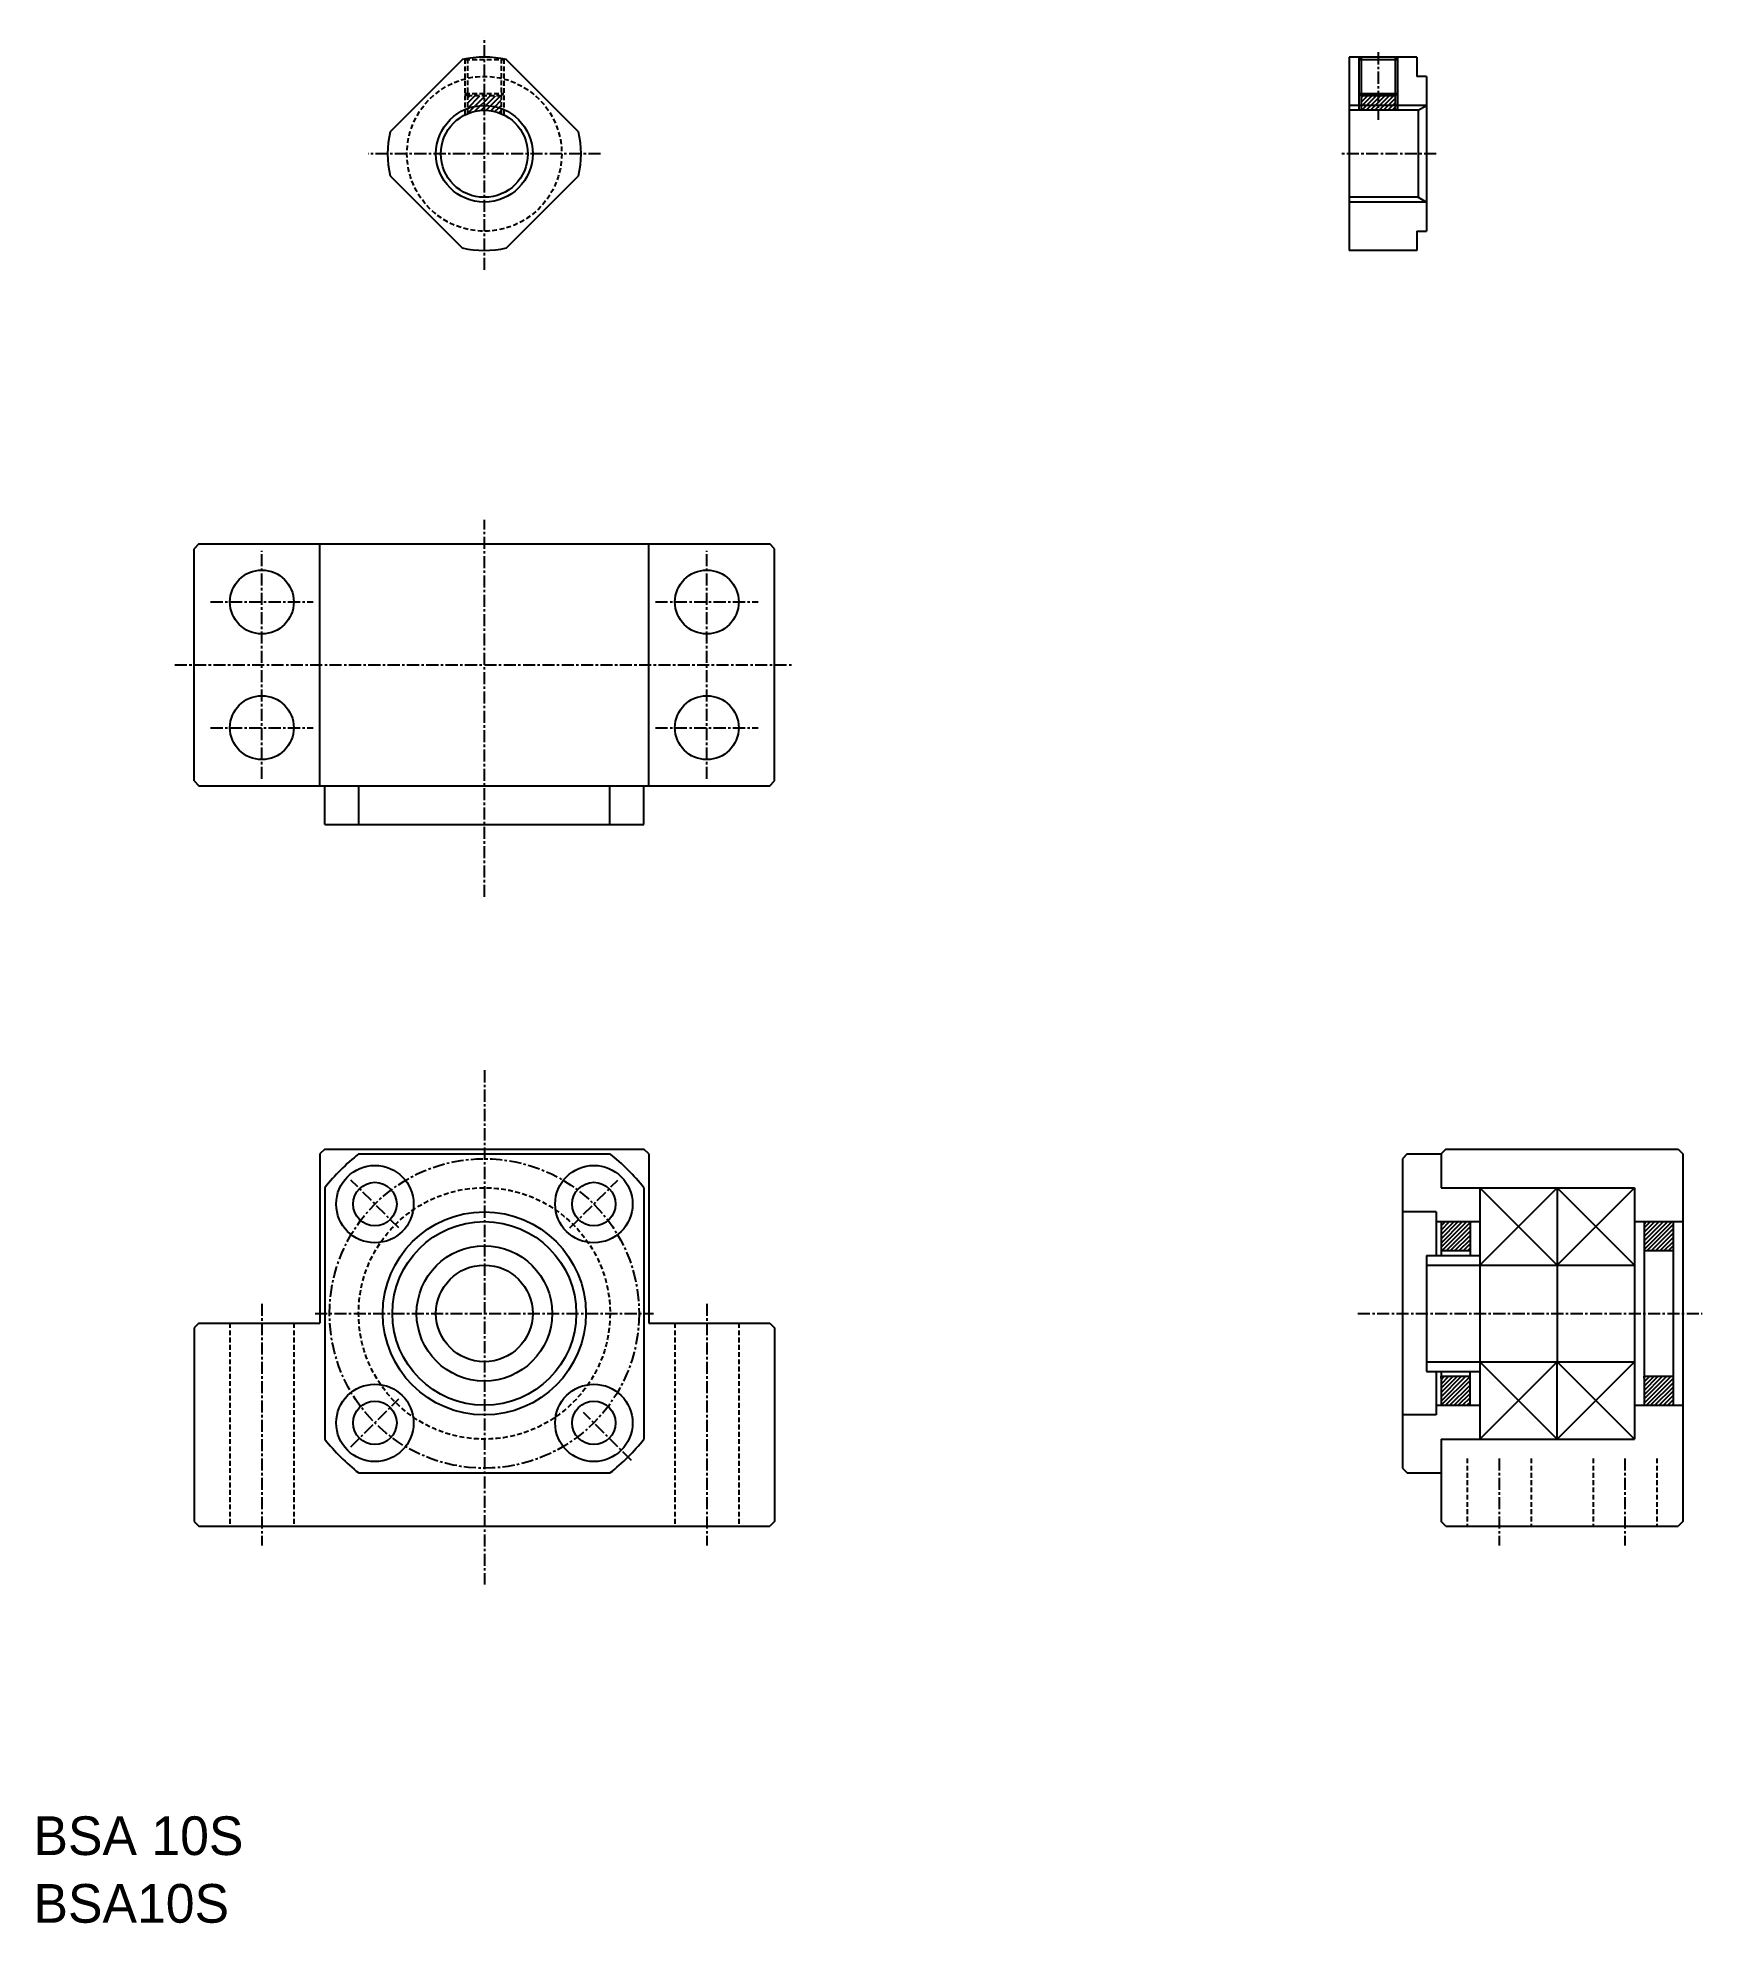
# Model space of a CAD drawing. Extents: x -2 to 170, y 53 to 248.
import ezdxf

# ---------------------------------------------------------------- set-up
doc = ezdxf.new("R2010")
doc.units = 0
doc.linetypes.add('CENTER', pattern=[2, 1.25, -0.25, 0.25, -0.25])
doc.linetypes.add('DASHED', pattern=[0.75, 0.5, -0.25])
doc.layers.get('0').update_dxf_attribs({"linetype": 'CONTINUOUS'})
doc.layers.add('CENTER', color=1, linetype='CENTER')

# ---------------------------------------------------------------- blocks, each defined once
blk = doc.blocks.new('*X0')
at = {"color": 0}
for p, q in [((38.77, 53.09), (40.07, 54.39)), ((38.77, 53.62), (39.54, 54.39)), ((38.77, 54.15), (39.01, 54.39)), ((38.77, 52.56), (39.5, 53.29)), ((39.5, 53.29), (40.52, 54.31)), ((39.52, 52.78), (40.12, 53.38)), ((40.12, 53.38), (40.52, 53.78)), ((40.15, 52.88), (40.52, 53.25)), ((40.52, 53.78), (41.13, 54.39)), ((40.52, 54.31), (40.6, 54.39)), ((40.52, 53.25), (40.66, 53.39)), ((40.66, 53.39), (41.66, 54.39)), ((40.69, 52.89), (41.15, 53.35)), ((41.15, 53.35), (42.19, 54.39)), ((41.18, 52.84), (41.61, 53.27)), ((41.61, 53.27), (42.27, 53.94)), ((41.62, 52.76), (42.02, 53.16)), ((42.02, 53.16), (42.27, 53.41)), ((42.03, 52.63), (42.27, 52.88))]:
    blk.add_line(p, q, dxfattribs=at)
blk = doc.blocks.new('*X45')
at = {"color": 0, "linetype": 'CONTINUOUS'}
for p, q in [((143.13, 122.72), (145.78, 125.38)), ((143.13, 123.16), (145.34, 125.38)), ((143.13, 123.6), (144.9, 125.38)), ((143.13, 124.05), (144.46, 125.38)), ((143.13, 124.49), (144.01, 125.38)), ((143.13, 124.93), (143.57, 125.38)), ((143.13, 125.37), (143.13, 125.38)), ((143.22, 122.38), (146.13, 125.28)), ((143.67, 122.38), (146.13, 124.84)), ((144.11, 122.38), (146.13, 124.39)), ((144.55, 122.38), (146.13, 123.95)), ((144.99, 122.38), (146.13, 123.51)), ((145.43, 122.38), (146.13, 123.07)), ((145.88, 122.38), (146.13, 122.63)), ((143.13, 106.81), (145.69, 109.38)), ((143.13, 107.25), (145.25, 109.38)), ((143.13, 107.69), (144.81, 109.38)), ((143.13, 108.14), (144.37, 109.38)), ((143.13, 108.58), (143.92, 109.38)), ((143.13, 109.02), (143.48, 109.38)), ((143.13, 106.38), (146.13, 109.37)), ((143.58, 106.38), (146.13, 108.93)), ((144.02, 106.38), (146.13, 108.48)), ((144.46, 106.38), (146.13, 108.04)), ((144.9, 106.38), (146.13, 107.6)), ((145.34, 106.38), (146.13, 107.16)), ((145.79, 106.38), (146.13, 106.72))]:
    blk.add_line(p, q, dxfattribs=at)
blk = doc.blocks.new('*X46')
at = {"color": 0, "linetype": 'CONTINUOUS'}
for p, q in [((164.13, 122.51), (167, 125.38)), ((164.13, 122.95), (166.55, 125.38)), ((164.13, 123.39), (166.11, 125.38)), ((164.13, 123.83), (165.67, 125.38)), ((164.13, 124.28), (165.23, 125.38)), ((164.13, 124.72), (164.79, 125.38)), ((164.13, 125.16), (164.34, 125.38)), ((164.44, 122.38), (167.13, 125.07)), ((164.88, 122.38), (167.13, 124.62)), ((165.32, 122.38), (167.13, 124.18)), ((165.76, 122.38), (167.13, 123.74)), ((166.2, 122.38), (167.13, 123.3)), ((166.65, 122.38), (167.13, 122.86)), ((167.09, 122.38), (167.13, 122.41)), ((164.13, 106.6), (166.91, 109.38)), ((164.13, 107.04), (166.46, 109.38)), ((164.13, 107.48), (166.02, 109.38)), ((164.13, 107.92), (165.58, 109.38)), ((164.13, 108.37), (165.14, 109.38)), ((164.13, 108.81), (164.7, 109.38)), ((164.13, 109.25), (164.25, 109.38)), ((164.35, 106.38), (167.13, 109.16)), ((164.79, 106.38), (167.13, 108.71)), ((165.23, 106.38), (167.13, 108.27)), ((165.67, 106.38), (167.13, 107.83)), ((166.11, 106.38), (167.13, 107.39)), ((166.56, 106.38), (167.13, 106.95)), ((167, 106.38), (167.13, 106.5))]:
    blk.add_line(p, q, dxfattribs=at)

msp = doc.modelspace()

# ---------------------------------------------------------------- linework, layer by layer
for p, q in [((133.63, 245.81), (133.63, 225.81)), ((140.63, 245.81), (133.63, 245.81)), ((134.63, 245.81), (134.63, 240.31)), ((134.63, 245.56), (134.88, 245.81)), ((138.63, 245.56), (138.38, 245.81)), ((138.63, 245.81), (138.63, 240.31)), ((140.63, 245.81), (140.63, 243.81)), ((41.94, 245.54), (34.49, 238.09)), ((53.96, 238.09), (46.51, 245.54)), ((141.63, 243.81), (140.63, 243.81)), ((141.63, 243.81), (141.63, 227.81)), ((134.88, 241.81), (134.63, 242.06)), ((138.38, 241.81), (134.88, 241.81)), ((138.38, 241.81), (138.63, 242.06)), ((140.76, 240.31), (133.63, 240.31)), ((140.76, 240.31), (141.63, 240.81)), ((140.76, 240.31), (140.76, 231.31)), ((34.49, 233.52), (41.94, 226.07)), ((46.51, 226.07), (53.96, 233.52)), ((140.76, 231.31), (133.63, 231.31)), ((140.76, 231.31), (141.63, 230.81)), ((140.63, 227.81), (140.63, 225.81)), ((140.63, 227.81), (141.63, 227.81)), ((140.63, 225.81), (133.63, 225.81))]:
    msp.add_line(p, q)
at = {"color": 3}
for p, q in [((134.88, 245.81), (134.88, 240.31)), ((138.38, 245.81), (138.38, 240.31)), ((134.63, 245.56), (138.63, 245.56)), ((134.63, 242.06), (138.63, 242.06)), ((134.88, 241.16), (135.52, 241.81)), ((134.88, 241.61), (135.07, 241.81)), ((134.97, 240.81), (135.97, 241.81)), ((135.42, 240.81), (136.42, 241.81)), ((136.63, 241.11), (137.32, 241.81)), ((136.63, 241.56), (136.87, 241.81)), ((136.63, 241.79), (136.64, 241.81)), ((136.77, 240.81), (137.77, 241.81)), ((137.22, 240.81), (138.22, 241.81)), ((141.63, 240.81), (133.63, 240.81)), ((134.88, 240.71), (134.97, 240.81)), ((134.92, 240.31), (135.42, 240.81)), ((135.37, 240.31), (135.87, 240.81)), ((135.82, 240.31), (136.32, 240.81)), ((135.87, 240.81), (136.63, 241.56)), ((136.27, 240.31), (136.63, 240.67)), ((136.32, 240.81), (136.63, 241.11)), ((136.63, 240.67), (136.77, 240.81)), ((136.72, 240.31), (137.22, 240.81)), ((137.17, 240.31), (137.67, 240.81)), ((137.61, 240.31), (138.11, 240.81)), ((137.67, 240.81), (138.38, 241.52)), ((138.06, 240.31), (138.38, 240.62)), ((138.11, 240.81), (138.38, 241.07)), ((138.29, 240.31), (138.38, 240.39)), ((141.63, 230.81), (133.63, 230.81))]:
    msp.add_line(p, q, dxfattribs=at)
at = {"color": 3, "linetype": 'DASHED'}
for p, q in [((42.22, 245.6), (42.22, 239.84)), ((42.22, 245.56), (46.22, 245.56)), ((42.47, 245.65), (42.47, 239.95)), ((45.97, 245.65), (45.97, 239.95)), ((46.22, 245.6), (46.22, 239.84)), ((42.22, 242.06), (46.22, 242.06)), ((42.47, 241.81), (42.22, 242.06)), ((45.97, 241.81), (42.47, 241.81)), ((45.97, 241.81), (46.22, 242.06)), ((17.92, 114.88), (17.92, 93.88)), ((24.52, 114.88), (24.52, 93.88)), ((63.92, 114.88), (63.92, 93.88)), ((70.52, 114.88), (70.52, 93.88)), ((145.83, 100.88), (145.83, 93.88)), ((152.43, 100.88), (152.43, 93.88)), ((158.83, 100.88), (158.83, 93.88)), ((165.43, 100.88), (165.43, 93.88))]:
    msp.add_line(p, q, dxfattribs=at)
at = {"color": 7, "linetype": 'CONTINUOUS'}
for p, q in [((14.72, 195.46), (14.22, 194.96)), ((14.72, 195.46), (73.72, 195.46)), ((27.22, 170.46), (27.22, 195.46)), ((61.22, 170.46), (61.22, 195.46)), ((74.22, 194.96), (73.72, 195.46)), ((14.22, 170.96), (14.22, 194.96)), ((74.22, 170.96), (74.22, 194.96)), ((14.22, 170.96), (14.72, 170.46)), ((14.72, 170.46), (73.72, 170.46)), ((27.72, 166.46), (27.72, 170.46)), ((31.23, 166.46), (31.23, 170.46)), ((57.21, 166.46), (57.21, 170.46)), ((60.72, 166.46), (60.72, 170.46)), ((73.72, 170.46), (74.22, 170.96)), ((27.72, 166.46), (60.72, 166.46)), ((27.72, 132.88), (27.22, 132.38)), ((27.72, 132.88), (60.72, 132.88)), ((61.22, 132.38), (60.72, 132.88)), ((143.63, 132.88), (143.13, 132.38)), ((143.63, 132.88), (167.63, 132.88)), ((167.63, 132.88), (168.13, 132.38)), ((27.22, 132.38), (27.22, 114.88)), ((31.23, 132.38), (57.21, 132.38)), ((61.22, 132.38), (61.22, 114.88)), ((139.63, 132.38), (139.13, 131.88)), ((139.13, 131.88), (139.13, 115.88)), ((139.63, 132.38), (143.13, 132.38)), ((143.13, 132.38), (143.13, 128.88)), ((168.13, 132.38), (168.13, 94.38)), ((27.72, 128.87), (27.72, 102.89)), ((60.72, 128.87), (60.72, 102.89)), ((143.13, 128.88), (163.13, 128.88)), ((147.13, 128.88), (147.13, 102.88)), ((155.13, 128.88), (155.13, 110.88)), ((163.13, 128.88), (163.13, 102.88)), ((142.63, 126.38), (139.13, 126.38)), ((142.63, 126.38), (142.63, 121.88)), ((142.63, 125.38), (147.13, 125.38)), ((143.13, 125.38), (143.13, 121.88)), ((146.13, 125.38), (146.13, 123.38)), ((163.13, 125.38), (168.13, 125.38)), ((164.13, 125.38), (164.13, 106.38)), ((167.13, 125.38), (167.13, 106.38)), ((143.13, 124.38), (143.13, 122.88)), ((146.13, 124.38), (146.13, 121.88)), ((147.13, 123.13), (147.13, 108.63)), ((141.63, 121.88), (147.13, 121.88)), ((141.63, 121.88), (141.63, 109.88)), ((143.13, 122.58), (143.13, 122.38)), ((143.13, 122.38), (146.13, 122.38)), ((164.13, 122.58), (164.13, 122.38)), ((164.13, 122.38), (167.13, 122.38)), ((141.63, 120.88), (162.13, 120.88)), ((146.13, 120.88), (163.13, 120.88)), ((139.13, 115.88), (139.13, 99.88)), ((14.72, 114.88), (14.22, 114.38)), ((14.22, 114.38), (14.22, 94.38)), ((14.72, 114.88), (27.22, 114.88)), ((61.22, 114.88), (73.72, 114.88)), ((73.72, 114.88), (74.22, 114.38)), ((74.22, 114.38), (74.22, 94.38)), ((141.63, 110.88), (162.13, 110.88)), ((141.63, 109.88), (147.13, 109.88)), ((142.63, 109.88), (142.63, 105.38)), ((143.13, 109.88), (143.13, 106.38)), ((143.13, 109.18), (143.13, 109.38)), ((143.13, 109.38), (143.13, 108.63)), ((143.13, 109.38), (146.13, 109.38)), ((146.13, 110.88), (163.13, 110.88)), ((146.13, 106.38), (146.13, 109.88)), ((155.13, 102.88), (155.13, 110.88)), ((164.13, 109.38), (167.13, 109.38)), ((164.13, 109.18), (164.13, 109.38)), ((142.63, 105.38), (139.13, 105.38)), ((142.63, 106.38), (147.13, 106.38)), ((163.13, 106.38), (168.13, 106.38)), ((143.13, 102.88), (143.13, 94.38)), ((143.13, 102.88), (163.13, 102.88)), ((139.13, 99.88), (139.63, 99.38)), ((31.23, 99.38), (57.21, 99.38)), ((139.63, 99.38), (143.13, 99.38)), ((14.22, 94.38), (14.72, 93.88)), ((14.72, 93.88), (73.72, 93.88)), ((74.22, 94.38), (73.72, 93.88)), ((143.63, 93.88), (143.13, 94.38)), ((143.63, 93.88), (167.63, 93.88)), ((168.13, 94.38), (167.63, 93.88))]:
    msp.add_line(p, q, dxfattribs=at)
at = {"color": 3, "linetype": 'CONTINUOUS'}
for p, q in [((155.13, 120.88), (147.13, 128.88)), ((147.13, 120.88), (155.13, 128.88)), ((155.13, 120.88), (163.13, 128.88)), ((163.13, 120.88), (155.13, 128.88)), ((155.13, 102.88), (147.13, 110.88)), ((147.13, 102.88), (155.13, 110.88)), ((155.13, 102.88), (163.13, 110.88)), ((163.13, 102.88), (155.13, 110.88))]:
    msp.add_line(p, q, dxfattribs=at)
at = {"color": 3, "linetype": 'DASHED'}
for centre, radius in [((44.22, 235.81), 8), ((44.22, 115.88), 13)]:
    msp.add_circle(centre, radius, dxfattribs=at)
at = {"color": 3}
msp.add_circle((44.22, 235.81), 5, dxfattribs=at)
msp.add_circle((44.22, 235.81), 4.5)
at = {"color": 7, "linetype": 'CONTINUOUS'}
for centre, radius in [((21.22, 189.46), 3.3), ((67.22, 189.46), 3.3), ((21.22, 176.46), 3.3), ((67.22, 176.46), 3.3), ((32.91, 127.19), 4), ((55.54, 127.19), 4), ((32.91, 127.19), 2.25), ((55.54, 127.19), 2.25), ((44.22, 115.88), 10.5), ((44.22, 115.88), 9.5), ((44.22, 115.88), 7), ((44.22, 115.88), 5), ((32.91, 104.56), 4), ((55.54, 104.56), 4), ((32.91, 104.56), 2.25), ((55.54, 104.56), 2.25)]:
    msp.add_circle(centre, radius, dxfattribs=at)
for start, end in [(76.7883, 103.2117), (166.7883, 193.2117), (346.7883, 13.2117), (256.7883, 283.2117)]:
    msp.add_arc((44.22, 235.81), 10, start, end)
for start, end in [(128.2132, 141.7868), (38.2132, 51.7868), (218.2132, 231.7868), (308.2132, 321.7868)]:
    msp.add_arc((44.22, 115.88), 21, start, end, dxfattribs=at)
at = {"layer": 'CENTER', "color": 1, "linetype": 'CENTER'}
for p, q in [((44.22, 223.8), (44.22, 247.81)), ((136.63, 246.31), (136.63, 239.31)), ((56.23, 235.81), (32.22, 235.81)), ((142.63, 235.81), (132.63, 235.81)), ((44.22, 158.96), (44.22, 197.96)), ((21.22, 171.16), (21.22, 194.76)), ((67.22, 171.16), (67.22, 194.76)), ((15.92, 189.46), (26.52, 189.46)), ((61.92, 189.46), (72.52, 189.46)), ((12.22, 182.96), (76.22, 182.96)), ((15.92, 176.46), (26.52, 176.46)), ((61.92, 176.46), (72.52, 176.46)), ((44.22, 141.03), (44.22, 87.85)), ((35.38, 124.72), (30.43, 129.67)), ((53.06, 124.72), (58.01, 129.67)), ((21.22, 116.88), (21.22, 91.88)), ((26.72, 115.88), (61.72, 115.88)), ((67.22, 116.88), (67.22, 91.88)), ((134.52, 115.88), (170.13, 115.88)), ((30.43, 102.09), (35.38, 107.04)), ((59.43, 100.67), (54.48, 105.62)), ((149.13, 100.88), (149.13, 91.88)), ((162.13, 100.88), (162.13, 91.88))]:
    msp.add_line(p, q, dxfattribs=at)
msp.add_circle((44.22, 115.88), 16, dxfattribs=at)

# ---------------------------------------------------------------- block references
at = {"color": 3, "linetype": 'CONTINUOUS'}
for name, p in [('*X0', (3.7, 187.41)), ('*X45', (0, 0)), ('*X46', (0, 0))]:
    msp.add_blockref(name, p, dxfattribs=at)

# ---------------------------------------------------------------- texts
at = {"color": 7, "linetype": 'CONTINUOUS'}
for s, p in [('BSA 10S', (-2.39, 59.87)), ('BSA10S', (-2.39, 52.87))]:
    msp.add_text(s, height=4, dxfattribs=at).set_placement(p)

doc.saveas('drawing.dxf')
